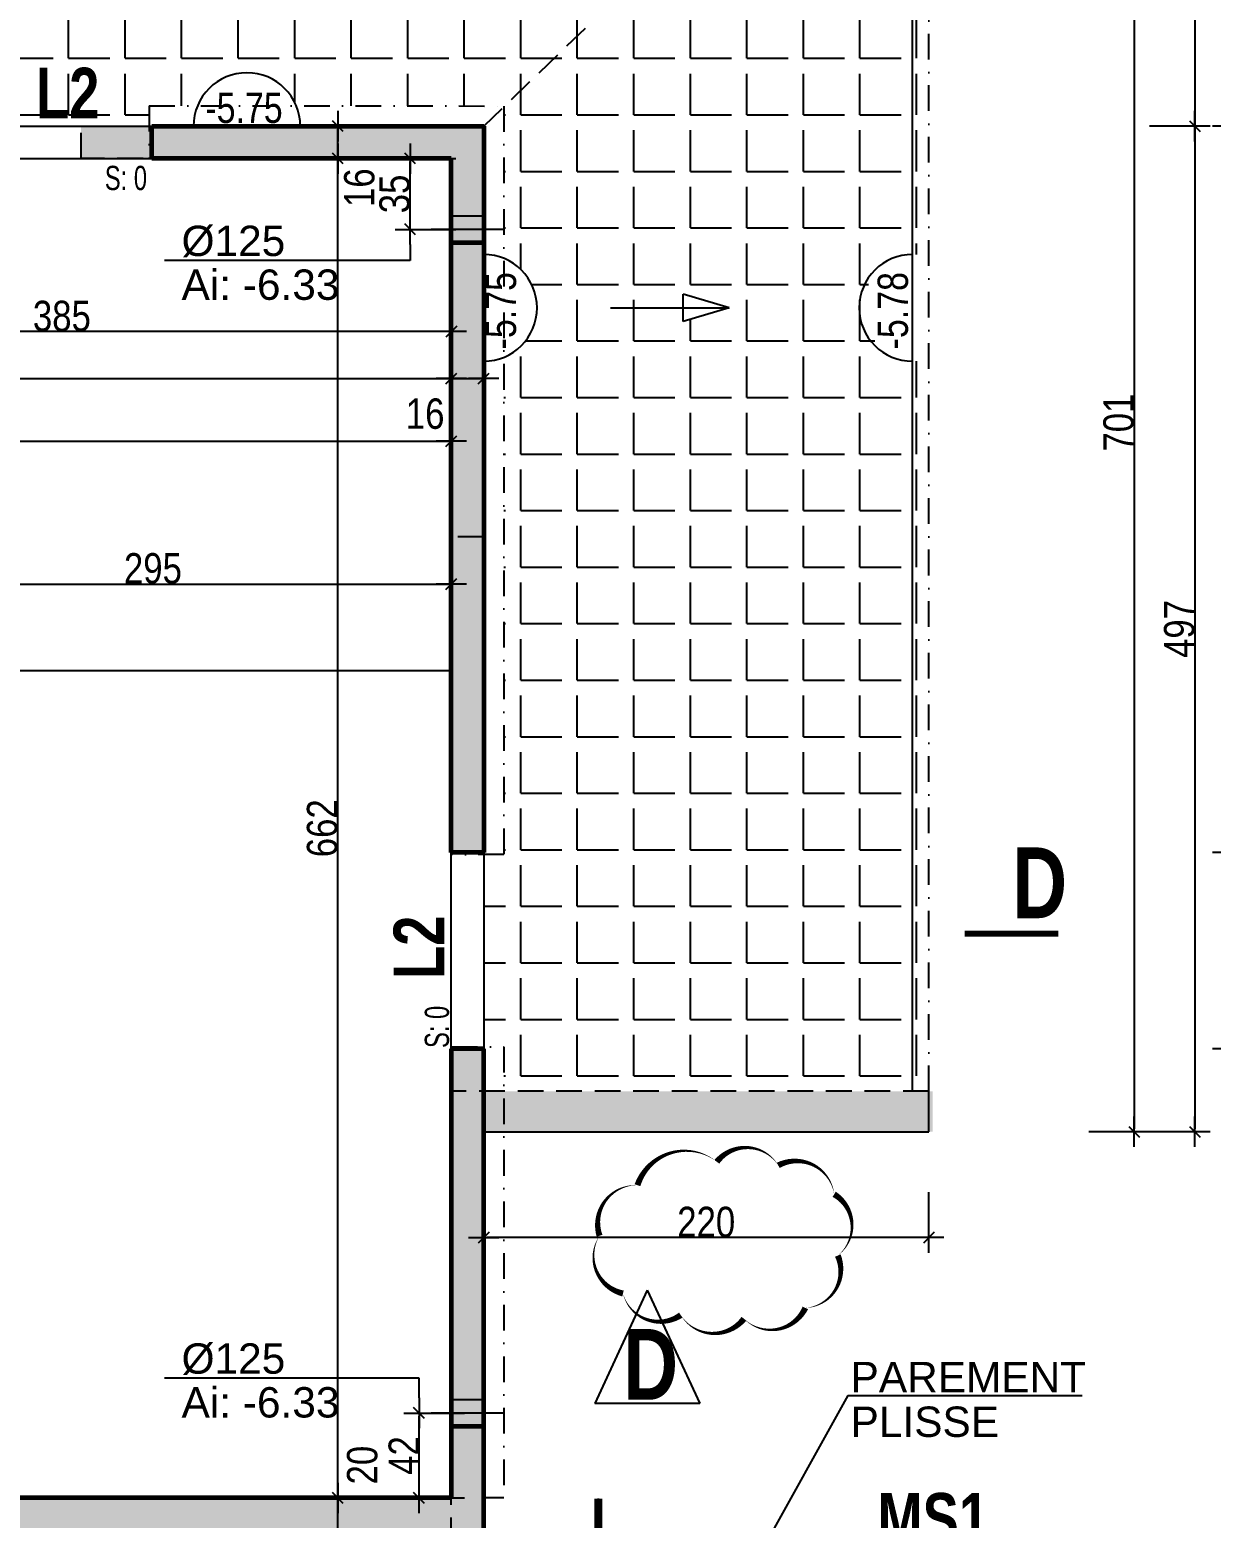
# Model space of a CAD drawing. Header units: centimetres. Extents: x -4990 to 114398, y -61489 to -12305.
# Drawn here: x 56503 to 57087, y -35311 to -34576 of the extents above; entities that cross this region are included whole.
import ezdxf
from ezdxf.enums import TextEntityAlignment as Align

# ---------------------------------------------------------------- set-up
doc = ezdxf.new("R2010")
doc.units = ezdxf.units.CM
doc.header["$LTSCALE"] = 0.5
doc.linetypes.add('CACHEX2', pattern=[19.05, 12.7, -6.35])
doc.linetypes.add('TIRETPTX2', pattern=[50.8, 25.4, -12.7, 0, -12.7])
doc.layers.get('DEFPOINTS').update_dxf_attribs({"linetype": 'CONTINUOUS'})
for name, color, linetype in [('01_cote_gen', 4, 'CONTINUOUS'), ('01_isolant ext', 2, 'TIRETPTX2'), ('01_linteaux', 2, 'CONTINUOUS'), ('01_murs_sup', 2, 'CACHEX2'), ('01_poch_BN', 9, 'CONTINUOUS'), ('01_poch_murs', 253, 'CONTINUOUS'), ('01_resv', 32, 'CONTINUOUS'), ('01_texte', 230, 'CONTINUOUS'), ('AA_COTES', 2, 'CONTINUOUS')]:
    doc.layers.add(name, color=color, linetype=linetype)
doc.layers.add('01_murs_coup', color=5, linetype='CONTINUOUS', lineweight=60)
doc.styles.add('ARIAL', font='arial.ttf')
doc.styles.add('impact', font='impact.ttf')
doc.styles.add('MATTE_TXT', font='arial.ttf')
doc.styles.add('STYLE2', font='ARIALN.TTF')
doc.dimstyles.new('JB50', dxfattribs={"dimscale": 0.1, "dimtxt": 150, "dimasz": 15, "dimexe": 0.1, "dimexo": 0.1, "dimgap": 0.09, "dimtad": 1, "dimdec": 1, "dimdsep": 46, "dimtxsty": 'STYLE2', "dimblk1": 'BOND_G', "dimblk2": 'BOND_D', "dimsah": 1, "dimcen": 1.5, "dimdle": 0.01, "dimse1": 1, "dimse2": 1, "dimclrd": 4, "dimclre": 2, "dimclrt": 6, "dimazin": 2, "dimtfac": 2.333333, "dimtdec": 1, "dimtix": 1, "dimtmove": 2, "dimatfit": 3, "dimldrblk": 'BOND_G', "dimfxl": 1, "dimtolj": 1, "dimtzin": 0, "dimarcsym": 0})
pattern_1 = [(135, (10416.925, 1704.3274), (-11.2253202, 9e-16), [7.9375, -7.9375])]

# ---------------------------------------------------------------- blocks, each defined once
blk = doc.blocks.new('BOND_G')
at = {"layer": 'AA_COTES', "color": 0}
for p, q in [((0, -5), (0, 15)), ((5, 0), (-5, 0)), ((1.77, 1.77), (-1.77, -1.77))]:
    blk.add_line(p, q, dxfattribs=at)
blk = doc.blocks.new('BOND_D')
at = {"layer": 'AA_COTES', "color": 0}
for p, q in [((0, 5), (0, -15)), ((5, 0), (-5, 0)), ((-1.77, -1.77), (1.77, 1.77))]:
    blk.add_line(p, q, dxfattribs=at)
blk = doc.blocks.new('*D3171')
at = {"layer": '01_cote_gen', "color": 4, "lineweight": -2, "transparency": 16777216}
blk.add_line((56713.31, -34747.96), (56726.31, -34747.96), dxfattribs=at)
at = {"layer": 'DEFPOINTS', "color": 0}
for p in [(56727.81, -34747.96), (56727.81, -34801.91), (56711.81, -34809.91)]:
    blk.add_point(p, dxfattribs=at)
at = {"layer": '01_cote_gen', "color": 4, "lineweight": -2, "transparency": 16777216, "xscale": 1.5, "yscale": 1.5, "zscale": 1.5, "rotation": 180}
blk.add_blockref('BOND_G', (56711.81, -34747.96), dxfattribs=at)
at = {"layer": '01_cote_gen', "color": 4, "lineweight": -2, "transparency": 16777216, "xscale": 1.5, "yscale": 1.5, "zscale": 1.5}
blk.add_blockref('BOND_D', (56727.81, -34747.96), dxfattribs=at)
at = {"layer": '01_cote_gen', "color": 6, "transparency": 16777216, "insert": (56698.87, -34765.41), "char_height": 15, "attachment_point": 5, "style": 'STYLE2'}
blk.add_mtext('\\A1;16', dxfattribs=at)
blk = doc.blocks.new('*D3175')
at = {"layer": '01_cote_gen', "color": 4, "lineweight": -2, "transparency": 16777216}
blk.add_line((55971.3, -34747.96), (56710.31, -34747.96), dxfattribs=at)
at = {"layer": 'DEFPOINTS', "color": 0}
for p in [(56711.81, -34747.96), (56711.81, -34778.59), (55969.8, -34791.05)]:
    blk.add_point(p, dxfattribs=at)
at = {"layer": '01_cote_gen', "color": 4, "lineweight": -2, "transparency": 16777216, "xscale": 1.5, "yscale": 1.5, "zscale": 1.5, "rotation": 180}
blk.add_blockref('BOND_G', (55969.8, -34747.96), dxfattribs=at)
at = {"layer": '01_cote_gen', "color": 4, "lineweight": -2, "transparency": 16777216, "xscale": 1.5, "yscale": 1.5, "zscale": 1.5}
blk.add_blockref('BOND_D', (56711.81, -34747.96), dxfattribs=at)
at = {"layer": '01_cote_gen', "color": 6, "transparency": 16777216, "insert": (56452.98, -34737.98), "char_height": 15, "attachment_point": 5, "style": 'STYLE2'}
blk.add_mtext('\\A1;742', dxfattribs=at)
blk = doc.blocks.new('*D3143')
at = {"layer": '01_cote_gen', "color": 4, "lineweight": -2, "transparency": 16777216}
blk.add_line((56196.3, -34778.97), (56710.31, -34778.97), dxfattribs=at)
at = {"layer": 'DEFPOINTS', "color": 0}
for p in [(56711.81, -34778.97), (56194.8, -34801.47), (56711.81, -34801.47)]:
    blk.add_point(p, dxfattribs=at)
at = {"layer": '01_cote_gen', "color": 4, "lineweight": -2, "transparency": 16777216, "xscale": 1.5, "yscale": 1.5, "zscale": 1.5, "rotation": 180}
blk.add_blockref('BOND_G', (56194.8, -34778.97), dxfattribs=at)
at = {"layer": '01_cote_gen', "color": 4, "lineweight": -2, "transparency": 16777216, "xscale": 1.5, "yscale": 1.5, "zscale": 1.5}
blk.add_blockref('BOND_D', (56711.81, -34778.97), dxfattribs=at)
at = {"layer": '01_cote_gen', "color": 6, "transparency": 16777216, "insert": (56453.31, -34771.3), "char_height": 15, "attachment_point": 5, "style": 'STYLE2'}
blk.add_mtext('\\A1;517', dxfattribs=at)
blk = doc.blocks.new('*D3194')
at = {"layer": '01_cote_gen', "color": 4, "lineweight": -2, "transparency": 16777216}
blk.add_line((56418.31, -34849.52), (56710.31, -34849.52), dxfattribs=at)
at = {"layer": 'DEFPOINTS', "color": 0}
for p in [(56711.81, -34849.52), (56416.81, -34857.02), (56711.81, -34867.73)]:
    blk.add_point(p, dxfattribs=at)
at = {"layer": '01_cote_gen', "color": 4, "lineweight": -2, "transparency": 16777216, "xscale": 1.5, "yscale": 1.5, "zscale": 1.5, "rotation": 180}
blk.add_blockref('BOND_G', (56416.81, -34849.52), dxfattribs=at)
at = {"layer": '01_cote_gen', "color": 4, "lineweight": -2, "transparency": 16777216, "xscale": 1.5, "yscale": 1.5, "zscale": 1.5}
blk.add_blockref('BOND_D', (56711.81, -34849.52), dxfattribs=at)
at = {"layer": '01_cote_gen', "color": 6, "transparency": 16777216, "insert": (56564.31, -34841.85), "char_height": 15, "attachment_point": 5, "style": 'STYLE2'}
blk.add_mtext('\\A1;295', dxfattribs=at)
blk = doc.blocks.new('*D3570')
at = {"layer": '01_cote_gen', "color": 4, "lineweight": -2, "ltscale": 2, "transparency": 16777216}
blk.add_line((56655.7, -35319.73), (56655.7, -35302.73), dxfattribs=at)
at = {"layer": 'DEFPOINTS', "color": 0, "ltscale": 2}
for p in [(56655.7, -35301.23), (56678.2, -35301.23), (56678.2, -35321.23)]:
    blk.add_point(p, dxfattribs=at)
at = {"layer": '01_cote_gen', "color": 4, "lineweight": -2, "ltscale": 2, "transparency": 16777216, "xscale": 1.5, "yscale": 1.5, "zscale": 1.5}
for name, p, rotation in [('BOND_D', (56655.7, -35301.23), 90), ('BOND_G', (56655.7, -35321.23), 270)]:
    blk.add_blockref(name, p, dxfattribs=dict(at, rotation=rotation))
at = {"layer": '01_cote_gen', "color": 6, "ltscale": 2, "transparency": 16777216, "insert": (56667.85, -35284.98), "char_height": 15, "attachment_point": 5, "rotation": 90, "style": 'STYLE2'}
blk.add_mtext('\\A1;20', dxfattribs=at)
blk = doc.blocks.new('*D3571')
at = {"layer": '01_cote_gen', "color": 4, "lineweight": -2, "ltscale": 2, "transparency": 16777216}
blk.add_line((56655.7, -35299.73), (56655.7, -34640.73), dxfattribs=at)
at = {"layer": 'DEFPOINTS', "color": 0, "ltscale": 2}
for p in [(56655.7, -34639.23), (56673.66, -34639.23), (56648.2, -35301.23)]:
    blk.add_point(p, dxfattribs=at)
at = {"layer": '01_cote_gen', "color": 4, "lineweight": -2, "ltscale": 2, "transparency": 16777216, "xscale": 1.5, "yscale": 1.5, "zscale": 1.5}
for name, p, rotation in [('BOND_D', (56655.7, -34639.23), 90), ('BOND_G', (56655.7, -35301.23), 270)]:
    blk.add_blockref(name, p, dxfattribs=dict(at, rotation=rotation))
at = {"layer": '01_cote_gen', "color": 6, "ltscale": 2, "transparency": 16777216, "insert": (56648.03, -34970.23), "char_height": 15, "attachment_point": 5, "rotation": 90, "style": 'STYLE2'}
blk.add_mtext('\\A1;662', dxfattribs=at)
blk = doc.blocks.new('*D3572')
at = {"layer": '01_cote_gen', "color": 4, "lineweight": -2, "ltscale": 2, "transparency": 16777216}
blk.add_line((56655.7, -34637.73), (56655.7, -34624.73), dxfattribs=at)
at = {"layer": 'DEFPOINTS', "color": 0, "ltscale": 2}
for p in [(56655.7, -34623.23), (56678.2, -34623.23), (56678.2, -34639.23)]:
    blk.add_point(p, dxfattribs=at)
at = {"layer": '01_cote_gen', "color": 4, "lineweight": -2, "ltscale": 2, "transparency": 16777216, "xscale": 1.5, "yscale": 1.5, "zscale": 1.5}
for name, p, rotation in [('BOND_D', (56655.7, -34623.23), 90), ('BOND_G', (56655.7, -34639.23), 270)]:
    blk.add_blockref(name, p, dxfattribs=dict(at, rotation=rotation))
at = {"layer": '01_cote_gen', "color": 6, "ltscale": 2, "transparency": 16777216, "insert": (56666.4, -34653.65), "char_height": 15, "attachment_point": 5, "rotation": 90, "style": 'STYLE2'}
blk.add_mtext('\\A1;16', dxfattribs=at)
blk = doc.blocks.new('*D3573')
at = {"layer": '01_cote_gen', "color": 4, "lineweight": -2, "ltscale": 2, "transparency": 16777216}
blk.add_line((57110.5, -34624.73), (57110.5, -34980.69), dxfattribs=at)
at = {"layer": 'DEFPOINTS', "color": 0, "ltscale": 2}
for p in [(57027.85, -34623.23), (57027.85, -34982.19), (57110.5, -34982.19)]:
    blk.add_point(p, dxfattribs=at)
at = {"layer": '01_cote_gen', "color": 4, "lineweight": -2, "ltscale": 2, "transparency": 16777216, "xscale": 1.5, "yscale": 1.5, "zscale": 1.5}
for name, p, rotation in [('BOND_G', (57110.5, -34623.23), 90), ('BOND_D', (57110.5, -34982.19), 270)]:
    blk.add_blockref(name, p, dxfattribs=dict(at, rotation=rotation))
at = {"layer": '01_cote_gen', "color": 6, "ltscale": 2, "transparency": 16777216, "insert": (57102.84, -34802.71), "char_height": 15, "attachment_point": 5, "rotation": 90, "style": 'STYLE2'}
blk.add_mtext('\\A1;359', dxfattribs=at)
blk = doc.blocks.new('*D3574')
at = {"layer": '01_cote_gen', "color": 4, "lineweight": -2, "ltscale": 2, "transparency": 16777216}
blk.add_line((57110.5, -34983.69), (57110.5, -35077.69), dxfattribs=at)
at = {"layer": 'DEFPOINTS', "color": 0, "ltscale": 2}
for p in [(57088, -34982.19), (57027.85, -35079.19), (57110.5, -35079.19)]:
    blk.add_point(p, dxfattribs=at)
at = {"layer": '01_cote_gen', "color": 4, "lineweight": -2, "ltscale": 2, "transparency": 16777216, "xscale": 1.5, "yscale": 1.5, "zscale": 1.5}
for name, p, rotation in [('BOND_G', (57110.5, -34982.19), 90), ('BOND_D', (57110.5, -35079.19), 270)]:
    blk.add_blockref(name, p, dxfattribs=dict(at, rotation=rotation))
at = {"layer": '01_cote_gen', "color": 6, "ltscale": 2, "transparency": 16777216, "insert": (57102.84, -35030.69), "char_height": 15, "attachment_point": 5, "rotation": 90, "style": 'STYLE2'}
blk.add_mtext('\\A1;97', dxfattribs=at)
blk = doc.blocks.new('*D3575')
at = {"layer": '01_cote_gen', "color": 4, "lineweight": -2, "ltscale": 2, "transparency": 16777216}
blk.add_line((57110.5, -35080.69), (57110.5, -35568.7), dxfattribs=at)
at = {"layer": 'DEFPOINTS', "color": 0, "ltscale": 2}
for p in [(57088, -35079.19), (57014.54, -35570.2), (57110.5, -35570.2)]:
    blk.add_point(p, dxfattribs=at)
at = {"layer": '01_cote_gen', "color": 4, "lineweight": -2, "ltscale": 2, "transparency": 16777216, "xscale": 1.5, "yscale": 1.5, "zscale": 1.5}
for name, p, rotation in [('BOND_G', (57110.5, -35079.19), 90), ('BOND_D', (57110.5, -35570.2), 270)]:
    blk.add_blockref(name, p, dxfattribs=dict(at, rotation=rotation))
at = {"layer": '01_cote_gen', "color": 6, "ltscale": 2, "transparency": 16777216, "insert": (57102.84, -35325.39), "char_height": 15, "attachment_point": 5, "rotation": 90, "style": 'STYLE2'}
blk.add_mtext('\\A1;491', dxfattribs=at)
blk = doc.blocks.new('*D3577')
at = {"layer": '01_cote_gen', "color": 4, "lineweight": -2, "ltscale": 2, "transparency": 16777216}
blk.add_line((57049.37, -34420.73), (57049.37, -35118.73), dxfattribs=at)
at = {"layer": 'DEFPOINTS', "color": 0, "ltscale": 2}
for p in [(56858.6, -34419.23), (56858.6, -35120.23), (57049.37, -35120.23)]:
    blk.add_point(p, dxfattribs=at)
at = {"layer": '01_cote_gen', "color": 4, "lineweight": -2, "ltscale": 2, "transparency": 16777216, "xscale": 1.5, "yscale": 1.5, "zscale": 1.5}
for name, p, rotation in [('BOND_G', (57049.37, -34419.23), 90), ('BOND_D', (57049.37, -35120.23), 270)]:
    blk.add_blockref(name, p, dxfattribs=dict(at, rotation=rotation))
at = {"layer": '01_cote_gen', "color": 6, "ltscale": 2, "transparency": 16777216, "insert": (57041.7, -34769.73), "char_height": 15, "attachment_point": 5, "rotation": 90, "style": 'STYLE2'}
blk.add_mtext('\\A1;701', dxfattribs=at)
blk = doc.blocks.new('*D3578')
at = {"layer": '01_cote_gen', "color": 4, "lineweight": -2, "ltscale": 2, "transparency": 16777216}
blk.add_line((57079.37, -34420.73), (57079.37, -34621.73), dxfattribs=at)
at = {"layer": 'DEFPOINTS', "color": 0, "ltscale": 2}
for p in [(56873.79, -34419.23), (56727.81, -34623.23), (57079.37, -34623.23)]:
    blk.add_point(p, dxfattribs=at)
at = {"layer": '01_cote_gen', "color": 4, "lineweight": -2, "ltscale": 2, "transparency": 16777216, "xscale": 1.5, "yscale": 1.5, "zscale": 1.5}
for name, p, rotation in [('BOND_G', (57079.37, -34419.23), 90), ('BOND_D', (57079.37, -34623.23), 270)]:
    blk.add_blockref(name, p, dxfattribs=dict(at, rotation=rotation))
at = {"layer": '01_cote_gen', "color": 6, "ltscale": 2, "transparency": 16777216, "insert": (57071.7, -34521.23), "char_height": 15, "attachment_point": 5, "rotation": 90, "style": 'STYLE2'}
blk.add_mtext('\\A1;204', dxfattribs=at)
blk = doc.blocks.new('*D3579')
at = {"layer": '01_cote_gen', "color": 4, "lineweight": -2, "ltscale": 2, "transparency": 16777216}
blk.add_line((57079.37, -34624.73), (57079.37, -35118.73), dxfattribs=at)
at = {"layer": 'DEFPOINTS', "color": 0, "ltscale": 2}
for p in [(57056.87, -34623.23), (57056.87, -35120.23), (57079.37, -35120.23)]:
    blk.add_point(p, dxfattribs=at)
at = {"layer": '01_cote_gen', "color": 4, "lineweight": -2, "ltscale": 2, "transparency": 16777216, "xscale": 1.5, "yscale": 1.5, "zscale": 1.5}
for name, p, rotation in [('BOND_G', (57079.37, -34623.23), 90), ('BOND_D', (57079.37, -35120.23), 270)]:
    blk.add_blockref(name, p, dxfattribs=dict(at, rotation=rotation))
at = {"layer": '01_cote_gen', "color": 6, "ltscale": 2, "transparency": 16777216, "insert": (57071.7, -34871.73), "char_height": 15, "attachment_point": 5, "rotation": 90, "style": 'STYLE2'}
blk.add_mtext('\\A1;497', dxfattribs=at)
blk = doc.blocks.new('*D3580')
at = {"layer": '01_cote_gen', "color": 4, "lineweight": -2, "ltscale": 2, "transparency": 16777216}
blk.add_line((57172.83, -34624.73), (57172.83, -35327.74), dxfattribs=at)
at = {"layer": 'DEFPOINTS', "color": 0, "ltscale": 2}
for p in [(57148.27, -34623.23), (57043.13, -35329.24), (57172.83, -35329.24)]:
    blk.add_point(p, dxfattribs=at)
at = {"layer": '01_cote_gen', "color": 4, "lineweight": -2, "ltscale": 2, "transparency": 16777216, "xscale": 1.5, "yscale": 1.5, "zscale": 1.5}
for name, p, rotation in [('BOND_G', (57172.83, -34623.23), 90), ('BOND_D', (57172.83, -35329.24), 270)]:
    blk.add_blockref(name, p, dxfattribs=dict(at, rotation=rotation))
at = {"layer": '01_cote_gen', "color": 6, "ltscale": 2, "transparency": 16777216, "insert": (57165.16, -34976.24), "char_height": 15, "attachment_point": 5, "rotation": 90, "style": 'STYLE2'}
blk.add_mtext('\\A1;706', dxfattribs=at)
blk = doc.blocks.new('*D4579')
at = {"layer": '01_cote_gen', "color": 4, "lineweight": -2, "ltscale": 2, "transparency": 16777216}
blk.add_line((56691.5, -34672.73), (56691.5, -34640.73), dxfattribs=at)
at = {"layer": 'DEFPOINTS', "color": 0, "ltscale": 2}
for p in [(56691.5, -34639.23), (56701.77, -34639.23), (56701.77, -34674.23)]:
    blk.add_point(p, dxfattribs=at)
at = {"layer": '01_cote_gen', "color": 4, "lineweight": -2, "ltscale": 2, "transparency": 16777216, "xscale": 1.5, "yscale": 1.5, "zscale": 1.5}
for name, p, rotation in [('BOND_D', (56691.5, -34639.23), 90), ('BOND_G', (56691.5, -34674.23), 270)]:
    blk.add_blockref(name, p, dxfattribs=dict(at, rotation=rotation))
at = {"layer": '01_cote_gen', "color": 6, "ltscale": 2, "transparency": 16777216, "insert": (56683.83, -34656.73), "char_height": 15, "attachment_point": 5, "rotation": 90, "style": 'STYLE2'}
blk.add_mtext('\\A1;35', dxfattribs=at)
blk = doc.blocks.new('*D4580')
at = {"layer": '01_cote_gen', "color": 4, "lineweight": -2, "ltscale": 2, "transparency": 16777216}
blk.add_line((56695.84, -35299.73), (56695.84, -35260.73), dxfattribs=at)
at = {"layer": 'DEFPOINTS', "color": 0, "ltscale": 2}
for p in [(56695.84, -35259.23), (56701.77, -35259.23), (56701.6, -35301.23)]:
    blk.add_point(p, dxfattribs=at)
at = {"layer": '01_cote_gen', "color": 4, "lineweight": -2, "ltscale": 2, "transparency": 16777216, "xscale": 1.5, "yscale": 1.5, "zscale": 1.5}
for name, p, rotation in [('BOND_D', (56695.84, -35259.23), 90), ('BOND_G', (56695.84, -35301.23), 270)]:
    blk.add_blockref(name, p, dxfattribs=dict(at, rotation=rotation))
at = {"layer": '01_cote_gen', "color": 6, "ltscale": 2, "transparency": 16777216, "insert": (56688.3, -35280.23), "char_height": 15, "attachment_point": 5, "rotation": 90, "style": 'STYLE2'}
blk.add_mtext('\\A1;42', dxfattribs=at)
blk = doc.blocks.new('*D4617')
at = {"layer": '01_cote_gen', "color": 4, "lineweight": -2, "ltscale": 2, "transparency": 16777216}
blk.add_line((56710.31, -34724.79), (56328.31, -34724.79), dxfattribs=at)
at = {"layer": 'DEFPOINTS', "color": 0, "ltscale": 2}
for p in [(56326.81, -34704.26), (56711.81, -34715.95), (56326.81, -34724.79)]:
    blk.add_point(p, dxfattribs=at)
at = {"layer": '01_cote_gen', "color": 4, "lineweight": -2, "ltscale": 2, "transparency": 16777216, "xscale": 1.5, "yscale": 1.5, "zscale": 1.5, "rotation": 180}
blk.add_blockref('BOND_D', (56326.81, -34724.79), dxfattribs=at)
at = {"layer": '01_cote_gen', "color": 4, "lineweight": -2, "ltscale": 2, "transparency": 16777216, "xscale": 1.5, "yscale": 1.5, "zscale": 1.5}
blk.add_blockref('BOND_G', (56711.81, -34724.79), dxfattribs=at)
at = {"layer": '01_cote_gen', "color": 6, "ltscale": 2, "transparency": 16777216, "insert": (56519.31, -34717.13), "char_height": 15, "attachment_point": 5, "style": 'STYLE2'}
blk.add_mtext('\\A1;385', dxfattribs=at)
blk = doc.blocks.new('*D4651')
at = {"layer": '01_cote_gen', "color": 4, "lineweight": -2, "ltscale": 2, "transparency": 16777216}
blk.add_line((56946.31, -35172.56), (56729.31, -35172.56), dxfattribs=at)
at = {"layer": 'DEFPOINTS', "color": 0, "ltscale": 2}
for p in [(56947.81, -35120.23), (56727.81, -35140.65), (56727.81, -35172.56)]:
    blk.add_point(p, dxfattribs=at)
at = {"layer": '01_cote_gen', "color": 4, "lineweight": -2, "ltscale": 2, "transparency": 16777216, "xscale": 1.5, "yscale": 1.5, "zscale": 1.5, "rotation": 180}
blk.add_blockref('BOND_D', (56727.81, -35172.56), dxfattribs=at)
at = {"layer": '01_cote_gen', "color": 4, "lineweight": -2, "ltscale": 2, "transparency": 16777216, "xscale": 1.5, "yscale": 1.5, "zscale": 1.5}
blk.add_blockref('BOND_G', (56947.81, -35172.56), dxfattribs=at)
at = {"layer": '01_cote_gen', "color": 6, "ltscale": 2, "transparency": 16777216, "insert": (56837.81, -35164.9), "char_height": 15, "attachment_point": 5, "style": 'STYLE2'}
blk.add_mtext('\\A1;220', dxfattribs=at)

msp = doc.modelspace()

# ---------------------------------------------------------------- hatches: boundary and pattern name
at = {"layer": '01_murs_sup', "ltscale": 2}
h = msp.add_hatch(dxfattribs=at)
h.set_pattern_fill('DASH', color=256, scale=2.5, angle=135)
h.set_pattern_definition(pattern_1)
h.paths.add_polyline_path([(55969.814, -34639.232), (56342.816, -34639.232), (56342.816, -34411.229), (56322.816, -34411.229), (56322.816, -34623.232), (55807.815, -34623.232), (55807.815, -34639.232), (55951.814, -34639.232), (55951.814, -35102.232), (55880.814, -35102.232), (55880.814, -35265.232), (55898.814, -35265.232), (55898.814, -35120.232), (56022.81, -35120.232), (56022.81, -35198.237), (56040.81, -35198.236), (56040.81, -35102.231), (55969.814, -35102.232)])
h.paths.add_polyline_path([(56727.809, -34623.232), (56528.81, -34623.232), (56528.81, -34639.232), (56711.809, -34639.232), (56711.809, -34826.229), (56727.809, -34826.229)])
h.paths.add_polyline_path([(55623.811, -34623.232), (55447.815, -34623.232), (55447.815, -34639.232), (55623.811, -34639.232)])
h.paths.add_polyline_path([(55209.811, -34639.232), (55263.811, -34639.232), (55263.811, -34623.232), (55193.811, -34623.232), (55193.811, -34846.231), (55209.811, -34846.231)])
h = msp.add_hatch(dxfattribs=at)
h.set_pattern_fill('DASH', color=256, scale=2.5, angle=135)
h.set_pattern_definition(pattern_1)
h.paths.add_polyline_path([(56727.809, -35120.229), (56949.808, -35120.229), (56949.808, -35100.229), (56711.809, -35100.229), (56711.809, -35552.234), (56040.814, -35552.234), (56040.811, -35300.234), (56022.811, -35300.234), (56022.811, -35740.673), (56040.813, -35740.673), (56040.814, -35570.241), (56711.809, -35570.234), (56711.809, -35575.227), (56727.809, -35575.227)])
h.paths.add_polyline_path([(55898.814, -35367.229), (55880.814, -35367.229), (55880.814, -35628.228), (55209.82, -35628.228), (55209.798, -34945.23), (55063.794, -34945.23), (55063.794, -34965.23), (55193.798, -34965.23), (55193.821, -35646.217), (55421.807, -35646.221), (55421.807, -35665.222), (55437.807, -35665.222), (55437.807, -35646.221), (55880.814, -35646.228), (55880.814, -35740.673), (55898.814, -35740.673)])
at = {"layer": '01_poch_BN', "ltscale": 2}
h = msp.add_hatch(dxfattribs=at)
h.set_pattern_fill('ANGLE', color=256, scale=4)
h.set_pattern_definition([(0, (0, 0), (0, 27.94), [20.32, -7.62]), (90, (0, 0), (-27.94, 2e-15), [20.32, -7.62])])
h.paths.add_polyline_path([(56941.808, -34419.229), (56637.152, -34419.229, -1), (56584.385, -34419.229), (56342.816, -34419.229), (56342.816, -34611.574), (56469.106, -34611.574), (56469.106, -34623.232), (56562.515, -34623.232), (56562.515, -34613.231), (56586.352, -34613.237, -0.6713521), (56635.19, -34613.248), (56738.259, -34613.271)])
h.paths.add_polyline_path([(56603.978, -34504.124), (56610.769, -34481.423), (56617.559, -34504.124)], flags=16)
h.paths.add_polyline_path([(56753.386, -34526.216, -1), (56691.426, -34526.216, -1)], flags=16)
h.paths.add_polyline_path([(56941.808, -34419.229), (56737.812, -34613.696), (56737.814, -34688.599, -0.6708988), (56737.815, -34737.426), (56737.82, -34983.229), (56727.809, -34983.212), (56727.809, -35078.212), (56737.812, -35078.229), (56737.812, -35100.229), (56941.808, -35100.229), (56941.808, -34739.396, -1), (56941.808, -34686.629)])
h.paths.add_polyline_path([(56849.155, -34713.013), (56826.455, -34719.803), (56826.455, -34706.222)], flags=16)
h.paths.add_polyline_path([(56701.886, -34550.585), (56736.248, -34550.585), (56736.248, -34498.085), (56701.886, -34498.085)], flags=24)
h.paths.add_polyline_path([(56503.902, -34626.437), (56540.475, -34626.437), (56540.475, -34588.937), (56503.902, -34588.937)], flags=9)
at = {"layer": '01_poch_murs', "ltscale": 2}
h = msp.add_hatch(color=256, dxfattribs=at)
h.dxf.hatch_style = 1
h.paths.add_polyline_path([(55408.805, -34623.232), (55193.811, -34623.232), (55193.811, -35041.23), (55209.811, -35041.23), (55209.811, -34639.232), (55408.805, -34639.232)])
h.paths.add_polyline_path([(55757.777, -34623.232), (55505.805, -34623.232), (55505.805, -34639.232), (55757.777, -34639.232)])
h.paths.add_polyline_path([(56075.765, -34623.232), (55854.765, -34623.232), (55854.765, -34639.232), (55951.814, -34639.232), (55951.814, -35102.236), (55880.814, -35102.236), (55880.814, -35120.236), (55951.814, -35120.236), (55951.814, -35301.232), (55969.814, -35301.232), (55969.814, -35120.236), (56040.802, -35120.236), (56040.802, -35102.236), (55969.814, -35102.236), (55969.814, -34639.232), (56075.765, -34639.232)])
h.paths.add_polyline_path([(56466.806, -34623.232), (56172.791, -34623.232), (56172.791, -34639.232), (56466.806, -34639.232)])
h.paths.add_polyline_path([(56727.822, -34623.232), (56563.815, -34623.232), (56563.815, -34639.232), (56711.822, -34639.232), (56711.822, -34982.186), (56727.822, -34982.186)])
h.paths.add_polyline_path([(56727.809, -35079.186), (56711.809, -35079.186), (56711.822, -35301.232), (55209.811, -35301.232), (55209.811, -35138.23), (55193.811, -35138.23), (55193.811, -35347.26), (55213.811, -35347.26), (55213.811, -35321.232), (56707.822, -35321.232), (56707.822, -35550.199), (56020.822, -35550.199), (56020.822, -35626.232), (55213.811, -35626.232), (55213.778, -35427.26), (55193.811, -35427.26), (55193.811, -35646.232), (56040.813, -35646.232), (56040.814, -35570.199), (56727.822, -35570.199)])
h.paths.add_polyline_path([(57072.304, -35329.237), (56737.836, -35329.287), (56737.822, -35349.237), (57072.304, -35349.237)])

# ---------------------------------------------------------------- linework, layer by layer
at = {"layer": '01_cote_gen', "ltscale": 2}
msp.add_line((55193.799, -34892.306), (56711.809, -34892.306), dxfattribs=at)
at = {"layer": '01_isolant ext'}
for p, q in [((56947.808, -35100.229), (56947.808, -34411.229)), ((56562.515, -34613.231), (56562.515, -34639.232)), ((56562.515, -34613.231), (56737.812, -34613.27)), ((56737.812, -34613.27), (56737.82, -34983.229)), ((56737.82, -34983.229), (56712.109, -34983.186)), ((56712.109, -35078.186), (56737.812, -35078.229)), ((56737.812, -35078.229), (56737.812, -35301.215)), ((56737.812, -35301.215), (56728.109, -35301.172))]:
    msp.add_line(p, q, dxfattribs=at)
at = {"layer": '01_linteaux', "linetype": 'CACHEX2', "ltscale": 2}
for p, q in [((56727.809, -34623.232), (56939.808, -34419.229)), ((56947.808, -35100.229), (56727.809, -35100.229))]:
    msp.add_line(p, q, dxfattribs=at)
at = {"layer": '01_linteaux'}
for p, q in [((56939.808, -35100.229), (56939.808, -34419.229)), ((56466.806, -34623.232), (56563.815, -34623.232)), ((56466.806, -34639.232), (56563.815, -34639.232)), ((56711.809, -35079.186), (56711.809, -34982.186)), ((56727.809, -34982.186), (56727.809, -35079.186)), ((56947.808, -35120.229), (56947.808, -35100.229)), ((56727.809, -35120.229), (56947.808, -35120.229))]:
    msp.add_line(p, q, dxfattribs=at)
at = {"layer": '01_murs_coup'}
for p, q in [((56563.815, -34623.232), (56727.809, -34623.232)), ((56563.815, -34639.232), (56563.815, -34623.232)), ((56727.809, -34623.232), (56727.809, -34982.186)), ((56711.809, -34639.232), (56563.815, -34639.232)), ((56711.809, -34982.186), (56711.809, -34639.232)), ((56711.822, -34680.732), (56727.822, -34680.732)), ((56727.809, -34982.186), (56711.809, -34982.186)), ((56727.809, -35079.186), (56711.809, -35079.186)), ((56711.809, -35079.186), (56711.809, -35301.232)), ((56727.809, -35570.199), (56727.809, -35079.186)), ((56711.822, -35265.732), (56727.822, -35265.732)), ((56711.809, -35301.232), (55209.799, -35301.232))]:
    msp.add_line(p, q, dxfattribs=at)
at = {"layer": '01_murs_sup', "ltscale": 2}
for p, q in [((56528.81, -34623.232), (56727.809, -34623.232)), ((56528.81, -34639.232), (56528.81, -34623.232)), ((56727.809, -34623.232), (56727.809, -34826.229)), ((56711.809, -34639.232), (56528.81, -34639.232)), ((56711.809, -34826.229), (56711.809, -34639.232)), ((56727.809, -34826.229), (56711.809, -34826.229)), ((56947.808, -35100.229), (56711.809, -35100.229)), ((56711.809, -35552.234), (56711.809, -35100.229)), ((56947.808, -35120.229), (56947.808, -35100.229)), ((56727.809, -35120.229), (56947.808, -35120.229)), ((56727.809, -35120.229), (56727.809, -35575.227))]:
    msp.add_line(p, q, dxfattribs=at)
at = {"layer": '01_resv'}
for p, q in [((56711.899, -34667.471), (56727.899, -34667.471)), ((56711.822, -34680.732), (56727.822, -34680.732)), ((56711.899, -35252.471), (56727.899, -35252.471)), ((56711.822, -35265.732), (56727.822, -35265.732))]:
    msp.add_line(p, q, dxfattribs=at)
at = {"layer": '01_resv', "ltscale": 2}
for p, q in [((56737.243, -34674.232), (56701.768, -34674.232)), ((56737.243, -35259.232), (56701.768, -35259.232))]:
    msp.add_line(p, q, dxfattribs=at)
at = {"layer": '01_resv'}
for points in [[(56711.899, -34667.471), (56727.899, -34667.471), (56727.822, -34680.732), (56711.822, -34680.732)], [(56711.899, -35252.471), (56727.899, -35252.471), (56727.822, -35265.732), (56711.822, -35265.732)]]:
    msp.add_solid(points, dxfattribs=at)
at = {"layer": '01_texte'}
for p, q in [((56691.499, -34681.732), (56691.499, -34689.578)), ((56691.499, -34689.578), (56570.076, -34689.578)), ((56849.155, -34713.013), (56826.455, -34706.222)), ((56826.455, -34719.803), (56826.455, -34706.222)), ((56790.532, -34713.013), (56849.155, -34713.013)), ((56849.155, -34713.013), (56826.455, -34719.803)), ((56808.669, -35198.592), (56782.682, -35254.551)), ((56808.669, -35198.592), (56834.655, -35254.551)), ((56695.841, -35241.961), (56570.076, -35241.961)), ((56695.841, -35251.732), (56695.841, -35241.961)), ((56907.809, -35250.611), (56864.108, -35329.268)), ((56907.809, -35250.611), (57023.648, -35250.611)), ((56834.655, -35254.551), (56782.682, -35254.551)), ((56784.509, -35573.431), (56784.509, -35301.527))]:
    msp.add_line(p, q, dxfattribs=at)
for points, const_width in [([(56965.551, -35022.335), (57011.803, -35022.335)], 3), ([(56784.509, -35301.527), (56784.509, -35337.027)], 4)]:
    msp.add_lwpolyline(points, dxfattribs=dict(at, const_width=const_width))
msp.add_lwpolyline([(56803.812, -35146.65, 0, 3, 0.5205671), (56785.074, -35171.62, 0, 3, 0.5205671), (56785.074, -35171.62, 0, 3, 0.5205671), (56796.674, -35200.158, 0, 3, 0.5205671), (56796.674, -35200.158, 0, 3, 0.5205671), (56825.227, -35210.859, 0, 3, 0.5205671), (56825.227, -35210.859, 0, 3, 0.5205671), (56856.458, -35212.643, 0, 3, 0.5205671), (56856.458, -35212.643, 0, 3, 0.5205671), (56886.796, -35207.292, 0, 3, 0.5205671), (56886.796, -35207.292, 0, 3, 0.5205671), (56902.857, -35181.43, 0, 3, 0.5205671), (56902.857, -35181.43, 0, 3, 0.5205671), (56901.073, -35151.109, 0, 3, 0.5205671), (56901.073, -35151.109, 0, 3, 0.5205671), (56873.411, -35136.84, 0, 3, 0.5205671), (56873.411, -35136.84, 0, 3, 0.5205671), (56843.073, -35135.056, 0, 3, 0.5205671), (56843.073, -35135.056, 0, 3, 0.5205671)], format="xyseb", close=True, dxfattribs=at)
for centre, start, end in [((56610.769, -34623.232), 0, 180), ((56727.809, -34713.013), 270, 90), ((56939.808, -34713.013), 90, 270)]:
    msp.add_arc(centre, 26.384, start, end, dxfattribs=at)

# ---------------------------------------------------------------- texts
at = {"layer": '01_texte', "style": 'impact'}
for s, p in [('L2', (56522.188, -34626.858)), ('MS1 ', (56953.731, -35331.28))]:
    msp.add_text(s, height=25, dxfattribs=at).set_placement(p, align=Align.BOTTOM_CENTER)
at = {"layer": '01_texte', "style": 'MATTE_TXT', "width": 0.8}
msp.add_text('-5.75', height=15, dxfattribs=at).set_placement((56609.339, -34626.153), align=Align.BOTTOM_CENTER)
at = {"layer": '01_texte', "style": 'ARIAL', "width": 0.7}
msp.add_text('S: 0', height=12, dxfattribs=at).set_placement((56540.538, -34654.834))
at = {"layer": '01_texte', "style": 'ARIAL'}
for s, p in [('%%C125', (56578.48, -34687.418)), ('Ai: -6.33', (56578.48, -34709.068)), ('%%C125', (56578.48, -35239.801)), ('PAREMENT', (56909.167, -35248.951)), ('Ai: -6.33', (56578.48, -35261.452)), ('PLISSE', (56909.167, -35271.034))]:
    msp.add_text(s, height=15, dxfattribs=at).set_placement(p)
at = {"layer": '01_texte', "style": 'MATTE_TXT', "width": 0.8}
for s, p in [('-5.75', (56748.319, -34714.442)), ('-5.78', (56942.025, -34714.442))]:
    msp.add_text(s, height=15, rotation=90, dxfattribs=at).set_placement(p, align=Align.BOTTOM_CENTER)
at = {"layer": '01_texte', "style": 'impact'}
for s, height, rotation, p in [('D', 35, 360, (57002.657, -35025.187)), ('L2', 25, 90, (56715.777, -35029.056)), ('D', 35, 360, (56810.354, -35263.185))]:
    msp.add_text(s, height=height, rotation=rotation, dxfattribs=at).set_placement(p, align=Align.BOTTOM_CENTER)
at = {"layer": '01_texte', "style": 'ARIAL', "width": 0.7}
msp.add_text('S: 0', height=12, rotation=90, dxfattribs=at).set_placement((56710.689, -35078.838))

# ---------------------------------------------------------------- dimensions: what is measured, and where the dimension line sits
at = {"layer": '01_cote_gen', "ltscale": 2}
for base, p1, p2, picture, middle in [((57079.37, -34623.232), (56873.788, -34419.229), (56727.809, -34623.232), '*D3578', (57071.703, -34521.231)), ((57049.37, -35120.229), (56858.605, -34419.229), (56858.605, -35120.229), '*D3577', (57041.703, -34769.729)), ((57110.503, -34982.186), (57027.848, -34623.232), (57027.848, -34982.186), '*D3573', (57102.835, -34802.709)), ((57172.829, -35329.241), (57148.273, -34623.232), (57043.131, -35329.241), '*D3580', (57165.161, -34976.236)), ((57079.37, -35120.229), (57056.87, -34623.232), (57056.87, -35120.229), '*D3579', (57071.703, -34871.73)), ((56655.699, -34639.232), (56648.199, -35301.232), (56673.66, -34639.232), '*D3571', (56648.032, -34970.232)), ((56691.499, -34639.232), (56701.768, -34674.232), (56701.768, -34639.232), '*D4579', (56683.831, -34656.732)), ((57110.503, -35079.186), (57088.003, -34982.186), (57027.848, -35079.186), '*D3574', (57102.835, -35030.686)), ((56695.841, -35259.232), (56701.596, -35301.232), (56701.768, -35259.232), '*D4580', (56688.301, -35280.232))]:
    dim = msp.add_linear_dim(base=base, p1=p1, p2=p2, angle=90, dimstyle='JB50', dxfattribs=at)
    dim.commit()
    dim.dimension.update_dxf_attribs({"geometry": picture, "text_midpoint": middle})
for base, p1, p2, picture, middle in [((56655.699, -34623.232), (56678.199, -34639.232), (56678.199, -34623.232), '*D3572', (56666.405, -34653.653)), ((57110.503, -35570.199), (57088.003, -35079.186), (57014.536, -35570.199), '*D3575', (57102.835, -35325.392)), ((56655.699, -35301.232), (56678.199, -35321.232), (56678.199, -35301.232), '*D3570', (56667.853, -35284.979))]:
    dim = msp.add_linear_dim(base=base, p1=p1, p2=p2, angle=90, dimstyle='JB50', dxfattribs=at)
    dim.commit()
    dim.dimension.update_dxf_attribs({"geometry": picture, "text_midpoint": middle, "dimtype": 160})
for base, p1, p2, picture, middle in [((56326.808, -34724.795), (56711.809, -34715.947), (56326.808, -34704.26), '*D4617', (56519.308, -34717.127)), ((56727.809, -35172.564), (56947.808, -35120.229), (56727.809, -35140.651), '*D4651', (56837.808, -35164.896))]:
    dim = msp.add_linear_dim(base=base, p1=p1, p2=p2, dimstyle='JB50', dxfattribs=at)
    dim.commit()
    dim.dimension.update_dxf_attribs({"geometry": picture, "text_midpoint": middle})
at = {"layer": '01_cote_gen'}
for base, p1, p2, picture, middle in [((56711.809, -34747.963), (55969.802, -34791.046), (56711.809, -34778.59), '*D3175', (56452.981, -34737.984)), ((56727.809, -34747.963), (56711.809, -34809.909), (56727.809, -34801.909), '*D3171', (56698.866, -34765.413))]:
    dim = msp.add_linear_dim(base=base, p1=p1, p2=p2, dimstyle='JB50', dxfattribs=at)
    dim.commit()
    dim.dimension.update_dxf_attribs({"geometry": picture, "text_midpoint": middle, "dimtype": 160})
for base, p1, p2, picture, middle in [((56711.809, -34778.967), (56194.802, -34801.467), (56711.809, -34801.467), '*D3143', (56453.306, -34771.299)), ((56711.809, -34849.521), (56416.813, -34857.021), (56711.809, -34867.729), '*D3194', (56564.311, -34841.853))]:
    dim = msp.add_linear_dim(base=base, p1=p1, p2=p2, dimstyle='JB50', dxfattribs=at)
    dim.commit()
    dim.dimension.update_dxf_attribs({"geometry": picture, "text_midpoint": middle})

doc.saveas('drawing.dxf')
